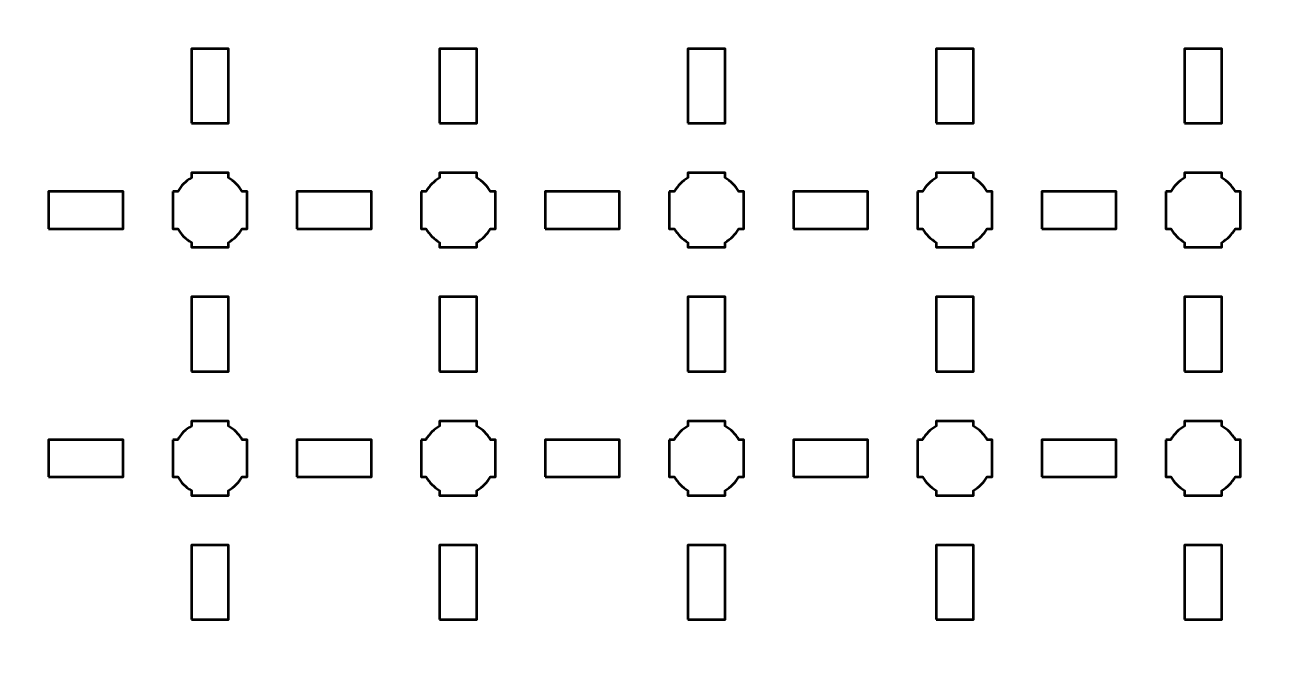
# Model space of a CAD drawing. Header units: centimetres. Extents: x -30.1 to 9.2, y -24.5 to -5.2.
# Drawn here: x -20.99 to -11, y -19.43 to -14.36 of the extents above; entities that cross this region are included whole.
import ezdxf

# ---------------------------------------------------------------- set-up
doc = ezdxf.new("R2010")
doc.units = ezdxf.units.CM
doc.header["$MEASUREMENT"] = 0
doc.layers.add('Layer 1', color=7, linetype='Continuous')

msp = doc.modelspace()

# ---------------------------------------------------------------- linework, layer by layer
at = {"layer": 'Layer 1', "lineweight": 53}
for points in [[(-19.65, -15.15), (-19.35, -15.15), (-19.35, -14.55), (-19.65, -14.55), (-19.65, -15.15)], [(-17.65, -15.15), (-17.35, -15.15), (-17.35, -14.55), (-17.65, -14.55), (-17.65, -15.15)], [(-15.65, -15.15), (-15.35, -15.15), (-15.35, -14.55), (-15.65, -14.55), (-15.65, -15.15)], [(-13.65, -15.15), (-13.35, -15.15), (-13.35, -14.55), (-13.65, -14.55), (-13.65, -15.15)], [(-11.65, -15.15), (-11.35, -15.15), (-11.35, -14.55), (-11.65, -14.55), (-11.65, -15.15)], [(-20.8, -16), (-20.2, -16), (-20.2, -15.7), (-20.8, -15.7), (-20.8, -16)], [(-18.8, -16), (-18.2, -16), (-18.2, -15.7), (-18.8, -15.7), (-18.8, -16)], [(-16.8, -16), (-16.2, -16), (-16.2, -15.7), (-16.8, -15.7), (-16.8, -16)], [(-14.8, -16), (-14.2, -16), (-14.2, -15.7), (-14.8, -15.7), (-14.8, -16)], [(-12.8, -16), (-12.2, -16), (-12.2, -15.7), (-12.8, -15.7), (-12.8, -16)], [(-19.65, -17.15), (-19.35, -17.15), (-19.35, -16.55), (-19.65, -16.55), (-19.65, -17.15)], [(-17.65, -17.15), (-17.35, -17.15), (-17.35, -16.55), (-17.65, -16.55), (-17.65, -17.15)], [(-15.65, -17.15), (-15.35, -17.15), (-15.35, -16.55), (-15.65, -16.55), (-15.65, -17.15)], [(-13.65, -17.15), (-13.35, -17.15), (-13.35, -16.55), (-13.65, -16.55), (-13.65, -17.15)], [(-11.65, -17.15), (-11.35, -17.15), (-11.35, -16.55), (-11.65, -16.55), (-11.65, -17.15)], [(-20.8, -18), (-20.2, -18), (-20.2, -17.7), (-20.8, -17.7), (-20.8, -18)], [(-18.8, -18), (-18.2, -18), (-18.2, -17.7), (-18.8, -17.7), (-18.8, -18)], [(-16.8, -18), (-16.2, -18), (-16.2, -17.7), (-16.8, -17.7), (-16.8, -18)], [(-14.8, -18), (-14.2, -18), (-14.2, -17.7), (-14.8, -17.7), (-14.8, -18)], [(-12.8, -18), (-12.2, -18), (-12.2, -17.7), (-12.8, -17.7), (-12.8, -18)], [(-19.65, -19.15), (-19.35, -19.15), (-19.35, -18.55), (-19.65, -18.55), (-19.65, -19.15)], [(-17.65, -19.15), (-17.35, -19.15), (-17.35, -18.55), (-17.65, -18.55), (-17.65, -19.15)], [(-15.65, -19.15), (-15.35, -19.15), (-15.35, -18.55), (-15.65, -18.55), (-15.65, -19.15)], [(-13.65, -19.15), (-13.35, -19.15), (-13.35, -18.55), (-13.65, -18.55), (-13.65, -19.15)], [(-11.65, -19.15), (-11.35, -19.15), (-11.35, -18.55), (-11.65, -18.55), (-11.65, -19.15)]]:
    msp.add_lwpolyline(points, close=True, dxfattribs=at)
for points, knots in [([(-30.15, -24), (-30.15, -24), (-30.15, -5.7), (-30.15, -5.7), (-30.15, -5.7), (-30.15, -5.42391), (-29.92609, -5.2), (-29.65, -5.2), (-29.65, -5.2), (-29.65, -5.2), (8.65, -5.2), (8.65, -5.2), (8.65, -5.2), (8.92609, -5.2), (9.15, -5.42391), (9.15, -5.7), (9.15, -5.7), (9.15, -5.7), (9.15, -24), (9.15, -24), (9.15, -24), (9.15, -24.27609), (8.92609, -24.5), (8.65, -24.5), (8.65, -24.5), (8.65, -24.5), (-29.65, -24.5), (-29.65, -24.5), (-29.65, -24.5), (-29.92609, -24.5), (-30.15, -24.27609), (-30.15, -24)], [0, 0, 0, 0, 0.125, 0.125, 0.125, 0.125, 0.25, 0.25, 0.25, 0.25, 0.375, 0.375, 0.375, 0.375, 0.5, 0.5, 0.5, 0.5, 0.625, 0.625, 0.625, 0.625, 0.75, 0.75, 0.75, 0.75, 0.875, 0.875, 0.875, 0.875, 1, 1, 1, 1]), ([(-19.8, -15.7), (-19.8, -15.7), (-19.75985, -15.7), (-19.75985, -15.7), (-19.75985, -15.7), (-19.7335, -15.65447), (-19.69553, -15.6165), (-19.65, -15.59015), (-19.65, -15.59015), (-19.65, -15.59015), (-19.65, -15.55), (-19.65, -15.55), (-19.65, -15.55), (-19.65, -15.55), (-19.5, -15.55), (-19.5, -15.55), (-19.5, -15.55), (-19.5, -15.55), (-19.35, -15.55), (-19.35, -15.55), (-19.35, -15.55), (-19.35, -15.55), (-19.35, -15.59015), (-19.35, -15.59015), (-19.35, -15.59015), (-19.30447, -15.6165), (-19.2665, -15.65447), (-19.24015, -15.7), (-19.24015, -15.7), (-19.24015, -15.7), (-19.2, -15.7), (-19.2, -15.7), (-19.2, -15.7), (-19.2, -15.7), (-19.2, -15.85), (-19.2, -15.85), (-19.2, -15.85), (-19.2, -15.85), (-19.2, -16), (-19.2, -16), (-19.2, -16), (-19.2, -16), (-19.24015, -16), (-19.24015, -16), (-19.24015, -16), (-19.2665, -16.04553), (-19.30447, -16.0835), (-19.35, -16.10985), (-19.35, -16.10985), (-19.35, -16.10985), (-19.35, -16.15), (-19.35, -16.15), (-19.35, -16.15), (-19.35, -16.15), (-19.5, -16.15), (-19.5, -16.15), (-19.5, -16.15), (-19.5, -16.15), (-19.65, -16.15), (-19.65, -16.15), (-19.65, -16.15), (-19.65, -16.15), (-19.65, -16.10985), (-19.65, -16.10985), (-19.65, -16.10985), (-19.69553, -16.0835), (-19.7335, -16.04553), (-19.75985, -16), (-19.75985, -16), (-19.75985, -16), (-19.8, -16), (-19.8, -16), (-19.8, -16), (-19.8, -16), (-19.8, -15.85), (-19.8, -15.85), (-19.8, -15.85), (-19.8, -15.85), (-19.8, -15.7), (-19.8, -15.7)], [0, 0, 0, 0, 0.05, 0.05, 0.05, 0.05, 0.1, 0.1, 0.1, 0.1, 0.15, 0.15, 0.15, 0.15, 0.2, 0.2, 0.2, 0.2, 0.25, 0.25, 0.25, 0.25, 0.3, 0.3, 0.3, 0.3, 0.35, 0.35, 0.35, 0.35, 0.4, 0.4, 0.4, 0.4, 0.45, 0.45, 0.45, 0.45, 0.5, 0.5, 0.5, 0.5, 0.55, 0.55, 0.55, 0.55, 0.6, 0.6, 0.6, 0.6, 0.65, 0.65, 0.65, 0.65, 0.7, 0.7, 0.7, 0.7, 0.75, 0.75, 0.75, 0.75, 0.8, 0.8, 0.8, 0.8, 0.85, 0.85, 0.85, 0.85, 0.9, 0.9, 0.9, 0.9, 0.95, 0.95, 0.95, 0.95, 1, 1, 1, 1]), ([(-17.8, -15.7), (-17.8, -15.7), (-17.75985, -15.7), (-17.75985, -15.7), (-17.75985, -15.7), (-17.7335, -15.65447), (-17.69553, -15.6165), (-17.65, -15.59015), (-17.65, -15.59015), (-17.65, -15.59015), (-17.65, -15.55), (-17.65, -15.55), (-17.65, -15.55), (-17.65, -15.55), (-17.5, -15.55), (-17.5, -15.55), (-17.5, -15.55), (-17.5, -15.55), (-17.35, -15.55), (-17.35, -15.55), (-17.35, -15.55), (-17.35, -15.55), (-17.35, -15.59015), (-17.35, -15.59015), (-17.35, -15.59015), (-17.30447, -15.6165), (-17.2665, -15.65447), (-17.24015, -15.7), (-17.24015, -15.7), (-17.24015, -15.7), (-17.2, -15.7), (-17.2, -15.7), (-17.2, -15.7), (-17.2, -15.7), (-17.2, -15.85), (-17.2, -15.85), (-17.2, -15.85), (-17.2, -15.85), (-17.2, -16), (-17.2, -16), (-17.2, -16), (-17.2, -16), (-17.24015, -16), (-17.24015, -16), (-17.24015, -16), (-17.2665, -16.04553), (-17.30447, -16.0835), (-17.35, -16.10985), (-17.35, -16.10985), (-17.35, -16.10985), (-17.35, -16.15), (-17.35, -16.15), (-17.35, -16.15), (-17.35, -16.15), (-17.5, -16.15), (-17.5, -16.15), (-17.5, -16.15), (-17.5, -16.15), (-17.65, -16.15), (-17.65, -16.15), (-17.65, -16.15), (-17.65, -16.15), (-17.65, -16.10985), (-17.65, -16.10985), (-17.65, -16.10985), (-17.69553, -16.0835), (-17.7335, -16.04553), (-17.75985, -16), (-17.75985, -16), (-17.75985, -16), (-17.8, -16), (-17.8, -16), (-17.8, -16), (-17.8, -16), (-17.8, -15.85), (-17.8, -15.85), (-17.8, -15.85), (-17.8, -15.85), (-17.8, -15.7), (-17.8, -15.7)], [0, 0, 0, 0, 0.05, 0.05, 0.05, 0.05, 0.1, 0.1, 0.1, 0.1, 0.15, 0.15, 0.15, 0.15, 0.2, 0.2, 0.2, 0.2, 0.25, 0.25, 0.25, 0.25, 0.3, 0.3, 0.3, 0.3, 0.35, 0.35, 0.35, 0.35, 0.4, 0.4, 0.4, 0.4, 0.45, 0.45, 0.45, 0.45, 0.5, 0.5, 0.5, 0.5, 0.55, 0.55, 0.55, 0.55, 0.6, 0.6, 0.6, 0.6, 0.65, 0.65, 0.65, 0.65, 0.7, 0.7, 0.7, 0.7, 0.75, 0.75, 0.75, 0.75, 0.8, 0.8, 0.8, 0.8, 0.85, 0.85, 0.85, 0.85, 0.9, 0.9, 0.9, 0.9, 0.95, 0.95, 0.95, 0.95, 1, 1, 1, 1]), ([(-15.8, -15.7), (-15.8, -15.7), (-15.75985, -15.7), (-15.75985, -15.7), (-15.75985, -15.7), (-15.7335, -15.65447), (-15.69553, -15.6165), (-15.65, -15.59015), (-15.65, -15.59015), (-15.65, -15.59015), (-15.65, -15.55), (-15.65, -15.55), (-15.65, -15.55), (-15.65, -15.55), (-15.5, -15.55), (-15.5, -15.55), (-15.5, -15.55), (-15.5, -15.55), (-15.35, -15.55), (-15.35, -15.55), (-15.35, -15.55), (-15.35, -15.55), (-15.35, -15.59015), (-15.35, -15.59015), (-15.35, -15.59015), (-15.30447, -15.6165), (-15.2665, -15.65447), (-15.24015, -15.7), (-15.24015, -15.7), (-15.24015, -15.7), (-15.2, -15.7), (-15.2, -15.7), (-15.2, -15.7), (-15.2, -15.7), (-15.2, -15.85), (-15.2, -15.85), (-15.2, -15.85), (-15.2, -15.85), (-15.2, -16), (-15.2, -16), (-15.2, -16), (-15.2, -16), (-15.24015, -16), (-15.24015, -16), (-15.24015, -16), (-15.2665, -16.04553), (-15.30447, -16.0835), (-15.35, -16.10985), (-15.35, -16.10985), (-15.35, -16.10985), (-15.35, -16.15), (-15.35, -16.15), (-15.35, -16.15), (-15.35, -16.15), (-15.5, -16.15), (-15.5, -16.15), (-15.5, -16.15), (-15.5, -16.15), (-15.65, -16.15), (-15.65, -16.15), (-15.65, -16.15), (-15.65, -16.15), (-15.65, -16.10985), (-15.65, -16.10985), (-15.65, -16.10985), (-15.69553, -16.0835), (-15.7335, -16.04553), (-15.75985, -16), (-15.75985, -16), (-15.75985, -16), (-15.8, -16), (-15.8, -16), (-15.8, -16), (-15.8, -16), (-15.8, -15.85), (-15.8, -15.85), (-15.8, -15.85), (-15.8, -15.85), (-15.8, -15.7), (-15.8, -15.7)], [0, 0, 0, 0, 0.05, 0.05, 0.05, 0.05, 0.1, 0.1, 0.1, 0.1, 0.15, 0.15, 0.15, 0.15, 0.2, 0.2, 0.2, 0.2, 0.25, 0.25, 0.25, 0.25, 0.3, 0.3, 0.3, 0.3, 0.35, 0.35, 0.35, 0.35, 0.4, 0.4, 0.4, 0.4, 0.45, 0.45, 0.45, 0.45, 0.5, 0.5, 0.5, 0.5, 0.55, 0.55, 0.55, 0.55, 0.6, 0.6, 0.6, 0.6, 0.65, 0.65, 0.65, 0.65, 0.7, 0.7, 0.7, 0.7, 0.75, 0.75, 0.75, 0.75, 0.8, 0.8, 0.8, 0.8, 0.85, 0.85, 0.85, 0.85, 0.9, 0.9, 0.9, 0.9, 0.95, 0.95, 0.95, 0.95, 1, 1, 1, 1]), ([(-13.8, -15.7), (-13.8, -15.7), (-13.75985, -15.7), (-13.75985, -15.7), (-13.75985, -15.7), (-13.7335, -15.65447), (-13.69553, -15.6165), (-13.65, -15.59015), (-13.65, -15.59015), (-13.65, -15.59015), (-13.65, -15.55), (-13.65, -15.55), (-13.65, -15.55), (-13.65, -15.55), (-13.5, -15.55), (-13.5, -15.55), (-13.5, -15.55), (-13.5, -15.55), (-13.35, -15.55), (-13.35, -15.55), (-13.35, -15.55), (-13.35, -15.55), (-13.35, -15.59015), (-13.35, -15.59015), (-13.35, -15.59015), (-13.30447, -15.6165), (-13.2665, -15.65447), (-13.24015, -15.7), (-13.24015, -15.7), (-13.24015, -15.7), (-13.2, -15.7), (-13.2, -15.7), (-13.2, -15.7), (-13.2, -15.7), (-13.2, -15.85), (-13.2, -15.85), (-13.2, -15.85), (-13.2, -15.85), (-13.2, -16), (-13.2, -16), (-13.2, -16), (-13.2, -16), (-13.24015, -16), (-13.24015, -16), (-13.24015, -16), (-13.2665, -16.04553), (-13.30447, -16.0835), (-13.35, -16.10985), (-13.35, -16.10985), (-13.35, -16.10985), (-13.35, -16.15), (-13.35, -16.15), (-13.35, -16.15), (-13.35, -16.15), (-13.5, -16.15), (-13.5, -16.15), (-13.5, -16.15), (-13.5, -16.15), (-13.65, -16.15), (-13.65, -16.15), (-13.65, -16.15), (-13.65, -16.15), (-13.65, -16.10985), (-13.65, -16.10985), (-13.65, -16.10985), (-13.69553, -16.0835), (-13.7335, -16.04553), (-13.75985, -16), (-13.75985, -16), (-13.75985, -16), (-13.8, -16), (-13.8, -16), (-13.8, -16), (-13.8, -16), (-13.8, -15.85), (-13.8, -15.85), (-13.8, -15.85), (-13.8, -15.85), (-13.8, -15.7), (-13.8, -15.7)], [0, 0, 0, 0, 0.05, 0.05, 0.05, 0.05, 0.1, 0.1, 0.1, 0.1, 0.15, 0.15, 0.15, 0.15, 0.2, 0.2, 0.2, 0.2, 0.25, 0.25, 0.25, 0.25, 0.3, 0.3, 0.3, 0.3, 0.35, 0.35, 0.35, 0.35, 0.4, 0.4, 0.4, 0.4, 0.45, 0.45, 0.45, 0.45, 0.5, 0.5, 0.5, 0.5, 0.55, 0.55, 0.55, 0.55, 0.6, 0.6, 0.6, 0.6, 0.65, 0.65, 0.65, 0.65, 0.7, 0.7, 0.7, 0.7, 0.75, 0.75, 0.75, 0.75, 0.8, 0.8, 0.8, 0.8, 0.85, 0.85, 0.85, 0.85, 0.9, 0.9, 0.9, 0.9, 0.95, 0.95, 0.95, 0.95, 1, 1, 1, 1]), ([(-11.8, -15.7), (-11.8, -15.7), (-11.75985, -15.7), (-11.75985, -15.7), (-11.75985, -15.7), (-11.7335, -15.65447), (-11.69553, -15.6165), (-11.65, -15.59015), (-11.65, -15.59015), (-11.65, -15.59015), (-11.65, -15.55), (-11.65, -15.55), (-11.65, -15.55), (-11.65, -15.55), (-11.5, -15.55), (-11.5, -15.55), (-11.5, -15.55), (-11.5, -15.55), (-11.35, -15.55), (-11.35, -15.55), (-11.35, -15.55), (-11.35, -15.55), (-11.35, -15.59015), (-11.35, -15.59015), (-11.35, -15.59015), (-11.30447, -15.6165), (-11.2665, -15.65447), (-11.24015, -15.7), (-11.24015, -15.7), (-11.24015, -15.7), (-11.2, -15.7), (-11.2, -15.7), (-11.2, -15.7), (-11.2, -15.7), (-11.2, -15.85), (-11.2, -15.85), (-11.2, -15.85), (-11.2, -15.85), (-11.2, -16), (-11.2, -16), (-11.2, -16), (-11.2, -16), (-11.24015, -16), (-11.24015, -16), (-11.24015, -16), (-11.2665, -16.04553), (-11.30447, -16.0835), (-11.35, -16.10985), (-11.35, -16.10985), (-11.35, -16.10985), (-11.35, -16.15), (-11.35, -16.15), (-11.35, -16.15), (-11.35, -16.15), (-11.5, -16.15), (-11.5, -16.15), (-11.5, -16.15), (-11.5, -16.15), (-11.65, -16.15), (-11.65, -16.15), (-11.65, -16.15), (-11.65, -16.15), (-11.65, -16.10985), (-11.65, -16.10985), (-11.65, -16.10985), (-11.69553, -16.0835), (-11.7335, -16.04553), (-11.75985, -16), (-11.75985, -16), (-11.75985, -16), (-11.8, -16), (-11.8, -16), (-11.8, -16), (-11.8, -16), (-11.8, -15.85), (-11.8, -15.85), (-11.8, -15.85), (-11.8, -15.85), (-11.8, -15.7), (-11.8, -15.7)], [0, 0, 0, 0, 0.05, 0.05, 0.05, 0.05, 0.1, 0.1, 0.1, 0.1, 0.15, 0.15, 0.15, 0.15, 0.2, 0.2, 0.2, 0.2, 0.25, 0.25, 0.25, 0.25, 0.3, 0.3, 0.3, 0.3, 0.35, 0.35, 0.35, 0.35, 0.4, 0.4, 0.4, 0.4, 0.45, 0.45, 0.45, 0.45, 0.5, 0.5, 0.5, 0.5, 0.55, 0.55, 0.55, 0.55, 0.6, 0.6, 0.6, 0.6, 0.65, 0.65, 0.65, 0.65, 0.7, 0.7, 0.7, 0.7, 0.75, 0.75, 0.75, 0.75, 0.8, 0.8, 0.8, 0.8, 0.85, 0.85, 0.85, 0.85, 0.9, 0.9, 0.9, 0.9, 0.95, 0.95, 0.95, 0.95, 1, 1, 1, 1]), ([(-19.8, -17.7), (-19.8, -17.7), (-19.75985, -17.7), (-19.75985, -17.7), (-19.75985, -17.7), (-19.7335, -17.65447), (-19.69553, -17.6165), (-19.65, -17.59015), (-19.65, -17.59015), (-19.65, -17.59015), (-19.65, -17.55), (-19.65, -17.55), (-19.65, -17.55), (-19.65, -17.55), (-19.5, -17.55), (-19.5, -17.55), (-19.5, -17.55), (-19.5, -17.55), (-19.35, -17.55), (-19.35, -17.55), (-19.35, -17.55), (-19.35, -17.55), (-19.35, -17.59015), (-19.35, -17.59015), (-19.35, -17.59015), (-19.30447, -17.6165), (-19.2665, -17.65447), (-19.24015, -17.7), (-19.24015, -17.7), (-19.24015, -17.7), (-19.2, -17.7), (-19.2, -17.7), (-19.2, -17.7), (-19.2, -17.7), (-19.2, -17.85), (-19.2, -17.85), (-19.2, -17.85), (-19.2, -17.85), (-19.2, -18), (-19.2, -18), (-19.2, -18), (-19.2, -18), (-19.24015, -18), (-19.24015, -18), (-19.24015, -18), (-19.2665, -18.04553), (-19.30447, -18.0835), (-19.35, -18.10985), (-19.35, -18.10985), (-19.35, -18.10985), (-19.35, -18.15), (-19.35, -18.15), (-19.35, -18.15), (-19.35, -18.15), (-19.5, -18.15), (-19.5, -18.15), (-19.5, -18.15), (-19.5, -18.15), (-19.65, -18.15), (-19.65, -18.15), (-19.65, -18.15), (-19.65, -18.15), (-19.65, -18.10985), (-19.65, -18.10985), (-19.65, -18.10985), (-19.69553, -18.0835), (-19.7335, -18.04553), (-19.75985, -18), (-19.75985, -18), (-19.75985, -18), (-19.8, -18), (-19.8, -18), (-19.8, -18), (-19.8, -18), (-19.8, -17.85), (-19.8, -17.85), (-19.8, -17.85), (-19.8, -17.85), (-19.8, -17.7), (-19.8, -17.7)], [0, 0, 0, 0, 0.05, 0.05, 0.05, 0.05, 0.1, 0.1, 0.1, 0.1, 0.15, 0.15, 0.15, 0.15, 0.2, 0.2, 0.2, 0.2, 0.25, 0.25, 0.25, 0.25, 0.3, 0.3, 0.3, 0.3, 0.35, 0.35, 0.35, 0.35, 0.4, 0.4, 0.4, 0.4, 0.45, 0.45, 0.45, 0.45, 0.5, 0.5, 0.5, 0.5, 0.55, 0.55, 0.55, 0.55, 0.6, 0.6, 0.6, 0.6, 0.65, 0.65, 0.65, 0.65, 0.7, 0.7, 0.7, 0.7, 0.75, 0.75, 0.75, 0.75, 0.8, 0.8, 0.8, 0.8, 0.85, 0.85, 0.85, 0.85, 0.9, 0.9, 0.9, 0.9, 0.95, 0.95, 0.95, 0.95, 1, 1, 1, 1]), ([(-17.8, -17.7), (-17.8, -17.7), (-17.75985, -17.7), (-17.75985, -17.7), (-17.75985, -17.7), (-17.7335, -17.65447), (-17.69553, -17.6165), (-17.65, -17.59015), (-17.65, -17.59015), (-17.65, -17.59015), (-17.65, -17.55), (-17.65, -17.55), (-17.65, -17.55), (-17.65, -17.55), (-17.5, -17.55), (-17.5, -17.55), (-17.5, -17.55), (-17.5, -17.55), (-17.35, -17.55), (-17.35, -17.55), (-17.35, -17.55), (-17.35, -17.55), (-17.35, -17.59015), (-17.35, -17.59015), (-17.35, -17.59015), (-17.30447, -17.6165), (-17.2665, -17.65447), (-17.24015, -17.7), (-17.24015, -17.7), (-17.24015, -17.7), (-17.2, -17.7), (-17.2, -17.7), (-17.2, -17.7), (-17.2, -17.7), (-17.2, -17.85), (-17.2, -17.85), (-17.2, -17.85), (-17.2, -17.85), (-17.2, -18), (-17.2, -18), (-17.2, -18), (-17.2, -18), (-17.24015, -18), (-17.24015, -18), (-17.24015, -18), (-17.2665, -18.04553), (-17.30447, -18.0835), (-17.35, -18.10985), (-17.35, -18.10985), (-17.35, -18.10985), (-17.35, -18.15), (-17.35, -18.15), (-17.35, -18.15), (-17.35, -18.15), (-17.5, -18.15), (-17.5, -18.15), (-17.5, -18.15), (-17.5, -18.15), (-17.65, -18.15), (-17.65, -18.15), (-17.65, -18.15), (-17.65, -18.15), (-17.65, -18.10985), (-17.65, -18.10985), (-17.65, -18.10985), (-17.69553, -18.0835), (-17.7335, -18.04553), (-17.75985, -18), (-17.75985, -18), (-17.75985, -18), (-17.8, -18), (-17.8, -18), (-17.8, -18), (-17.8, -18), (-17.8, -17.85), (-17.8, -17.85), (-17.8, -17.85), (-17.8, -17.85), (-17.8, -17.7), (-17.8, -17.7)], [0, 0, 0, 0, 0.05, 0.05, 0.05, 0.05, 0.1, 0.1, 0.1, 0.1, 0.15, 0.15, 0.15, 0.15, 0.2, 0.2, 0.2, 0.2, 0.25, 0.25, 0.25, 0.25, 0.3, 0.3, 0.3, 0.3, 0.35, 0.35, 0.35, 0.35, 0.4, 0.4, 0.4, 0.4, 0.45, 0.45, 0.45, 0.45, 0.5, 0.5, 0.5, 0.5, 0.55, 0.55, 0.55, 0.55, 0.6, 0.6, 0.6, 0.6, 0.65, 0.65, 0.65, 0.65, 0.7, 0.7, 0.7, 0.7, 0.75, 0.75, 0.75, 0.75, 0.8, 0.8, 0.8, 0.8, 0.85, 0.85, 0.85, 0.85, 0.9, 0.9, 0.9, 0.9, 0.95, 0.95, 0.95, 0.95, 1, 1, 1, 1]), ([(-15.8, -17.7), (-15.8, -17.7), (-15.75985, -17.7), (-15.75985, -17.7), (-15.75985, -17.7), (-15.7335, -17.65447), (-15.69553, -17.6165), (-15.65, -17.59015), (-15.65, -17.59015), (-15.65, -17.59015), (-15.65, -17.55), (-15.65, -17.55), (-15.65, -17.55), (-15.65, -17.55), (-15.5, -17.55), (-15.5, -17.55), (-15.5, -17.55), (-15.5, -17.55), (-15.35, -17.55), (-15.35, -17.55), (-15.35, -17.55), (-15.35, -17.55), (-15.35, -17.59015), (-15.35, -17.59015), (-15.35, -17.59015), (-15.30447, -17.6165), (-15.2665, -17.65447), (-15.24015, -17.7), (-15.24015, -17.7), (-15.24015, -17.7), (-15.2, -17.7), (-15.2, -17.7), (-15.2, -17.7), (-15.2, -17.7), (-15.2, -17.85), (-15.2, -17.85), (-15.2, -17.85), (-15.2, -17.85), (-15.2, -18), (-15.2, -18), (-15.2, -18), (-15.2, -18), (-15.24015, -18), (-15.24015, -18), (-15.24015, -18), (-15.2665, -18.04553), (-15.30447, -18.0835), (-15.35, -18.10985), (-15.35, -18.10985), (-15.35, -18.10985), (-15.35, -18.15), (-15.35, -18.15), (-15.35, -18.15), (-15.35, -18.15), (-15.5, -18.15), (-15.5, -18.15), (-15.5, -18.15), (-15.5, -18.15), (-15.65, -18.15), (-15.65, -18.15), (-15.65, -18.15), (-15.65, -18.15), (-15.65, -18.10985), (-15.65, -18.10985), (-15.65, -18.10985), (-15.69553, -18.0835), (-15.7335, -18.04553), (-15.75985, -18), (-15.75985, -18), (-15.75985, -18), (-15.8, -18), (-15.8, -18), (-15.8, -18), (-15.8, -18), (-15.8, -17.85), (-15.8, -17.85), (-15.8, -17.85), (-15.8, -17.85), (-15.8, -17.7), (-15.8, -17.7)], [0, 0, 0, 0, 0.05, 0.05, 0.05, 0.05, 0.1, 0.1, 0.1, 0.1, 0.15, 0.15, 0.15, 0.15, 0.2, 0.2, 0.2, 0.2, 0.25, 0.25, 0.25, 0.25, 0.3, 0.3, 0.3, 0.3, 0.35, 0.35, 0.35, 0.35, 0.4, 0.4, 0.4, 0.4, 0.45, 0.45, 0.45, 0.45, 0.5, 0.5, 0.5, 0.5, 0.55, 0.55, 0.55, 0.55, 0.6, 0.6, 0.6, 0.6, 0.65, 0.65, 0.65, 0.65, 0.7, 0.7, 0.7, 0.7, 0.75, 0.75, 0.75, 0.75, 0.8, 0.8, 0.8, 0.8, 0.85, 0.85, 0.85, 0.85, 0.9, 0.9, 0.9, 0.9, 0.95, 0.95, 0.95, 0.95, 1, 1, 1, 1]), ([(-13.8, -17.7), (-13.8, -17.7), (-13.75985, -17.7), (-13.75985, -17.7), (-13.75985, -17.7), (-13.7335, -17.65447), (-13.69553, -17.6165), (-13.65, -17.59015), (-13.65, -17.59015), (-13.65, -17.59015), (-13.65, -17.55), (-13.65, -17.55), (-13.65, -17.55), (-13.65, -17.55), (-13.5, -17.55), (-13.5, -17.55), (-13.5, -17.55), (-13.5, -17.55), (-13.35, -17.55), (-13.35, -17.55), (-13.35, -17.55), (-13.35, -17.55), (-13.35, -17.59015), (-13.35, -17.59015), (-13.35, -17.59015), (-13.30447, -17.6165), (-13.2665, -17.65447), (-13.24015, -17.7), (-13.24015, -17.7), (-13.24015, -17.7), (-13.2, -17.7), (-13.2, -17.7), (-13.2, -17.7), (-13.2, -17.7), (-13.2, -17.85), (-13.2, -17.85), (-13.2, -17.85), (-13.2, -17.85), (-13.2, -18), (-13.2, -18), (-13.2, -18), (-13.2, -18), (-13.24015, -18), (-13.24015, -18), (-13.24015, -18), (-13.2665, -18.04553), (-13.30447, -18.0835), (-13.35, -18.10985), (-13.35, -18.10985), (-13.35, -18.10985), (-13.35, -18.15), (-13.35, -18.15), (-13.35, -18.15), (-13.35, -18.15), (-13.5, -18.15), (-13.5, -18.15), (-13.5, -18.15), (-13.5, -18.15), (-13.65, -18.15), (-13.65, -18.15), (-13.65, -18.15), (-13.65, -18.15), (-13.65, -18.10985), (-13.65, -18.10985), (-13.65, -18.10985), (-13.69553, -18.0835), (-13.7335, -18.04553), (-13.75985, -18), (-13.75985, -18), (-13.75985, -18), (-13.8, -18), (-13.8, -18), (-13.8, -18), (-13.8, -18), (-13.8, -17.85), (-13.8, -17.85), (-13.8, -17.85), (-13.8, -17.85), (-13.8, -17.7), (-13.8, -17.7)], [0, 0, 0, 0, 0.05, 0.05, 0.05, 0.05, 0.1, 0.1, 0.1, 0.1, 0.15, 0.15, 0.15, 0.15, 0.2, 0.2, 0.2, 0.2, 0.25, 0.25, 0.25, 0.25, 0.3, 0.3, 0.3, 0.3, 0.35, 0.35, 0.35, 0.35, 0.4, 0.4, 0.4, 0.4, 0.45, 0.45, 0.45, 0.45, 0.5, 0.5, 0.5, 0.5, 0.55, 0.55, 0.55, 0.55, 0.6, 0.6, 0.6, 0.6, 0.65, 0.65, 0.65, 0.65, 0.7, 0.7, 0.7, 0.7, 0.75, 0.75, 0.75, 0.75, 0.8, 0.8, 0.8, 0.8, 0.85, 0.85, 0.85, 0.85, 0.9, 0.9, 0.9, 0.9, 0.95, 0.95, 0.95, 0.95, 1, 1, 1, 1]), ([(-11.8, -17.7), (-11.8, -17.7), (-11.75985, -17.7), (-11.75985, -17.7), (-11.75985, -17.7), (-11.7335, -17.65447), (-11.69553, -17.6165), (-11.65, -17.59015), (-11.65, -17.59015), (-11.65, -17.59015), (-11.65, -17.55), (-11.65, -17.55), (-11.65, -17.55), (-11.65, -17.55), (-11.5, -17.55), (-11.5, -17.55), (-11.5, -17.55), (-11.5, -17.55), (-11.35, -17.55), (-11.35, -17.55), (-11.35, -17.55), (-11.35, -17.55), (-11.35, -17.59015), (-11.35, -17.59015), (-11.35, -17.59015), (-11.30447, -17.6165), (-11.2665, -17.65447), (-11.24015, -17.7), (-11.24015, -17.7), (-11.24015, -17.7), (-11.2, -17.7), (-11.2, -17.7), (-11.2, -17.7), (-11.2, -17.7), (-11.2, -17.85), (-11.2, -17.85), (-11.2, -17.85), (-11.2, -17.85), (-11.2, -18), (-11.2, -18), (-11.2, -18), (-11.2, -18), (-11.24015, -18), (-11.24015, -18), (-11.24015, -18), (-11.2665, -18.04553), (-11.30447, -18.0835), (-11.35, -18.10985), (-11.35, -18.10985), (-11.35, -18.10985), (-11.35, -18.15), (-11.35, -18.15), (-11.35, -18.15), (-11.35, -18.15), (-11.5, -18.15), (-11.5, -18.15), (-11.5, -18.15), (-11.5, -18.15), (-11.65, -18.15), (-11.65, -18.15), (-11.65, -18.15), (-11.65, -18.15), (-11.65, -18.10985), (-11.65, -18.10985), (-11.65, -18.10985), (-11.69553, -18.0835), (-11.7335, -18.04553), (-11.75985, -18), (-11.75985, -18), (-11.75985, -18), (-11.8, -18), (-11.8, -18), (-11.8, -18), (-11.8, -18), (-11.8, -17.85), (-11.8, -17.85), (-11.8, -17.85), (-11.8, -17.85), (-11.8, -17.7), (-11.8, -17.7)], [0, 0, 0, 0, 0.05, 0.05, 0.05, 0.05, 0.1, 0.1, 0.1, 0.1, 0.15, 0.15, 0.15, 0.15, 0.2, 0.2, 0.2, 0.2, 0.25, 0.25, 0.25, 0.25, 0.3, 0.3, 0.3, 0.3, 0.35, 0.35, 0.35, 0.35, 0.4, 0.4, 0.4, 0.4, 0.45, 0.45, 0.45, 0.45, 0.5, 0.5, 0.5, 0.5, 0.55, 0.55, 0.55, 0.55, 0.6, 0.6, 0.6, 0.6, 0.65, 0.65, 0.65, 0.65, 0.7, 0.7, 0.7, 0.7, 0.75, 0.75, 0.75, 0.75, 0.8, 0.8, 0.8, 0.8, 0.85, 0.85, 0.85, 0.85, 0.9, 0.9, 0.9, 0.9, 0.95, 0.95, 0.95, 0.95, 1, 1, 1, 1])]:
    msp.add_open_spline(points, degree=3, knots=knots, dxfattribs=at)

doc.saveas('drawing.dxf')
